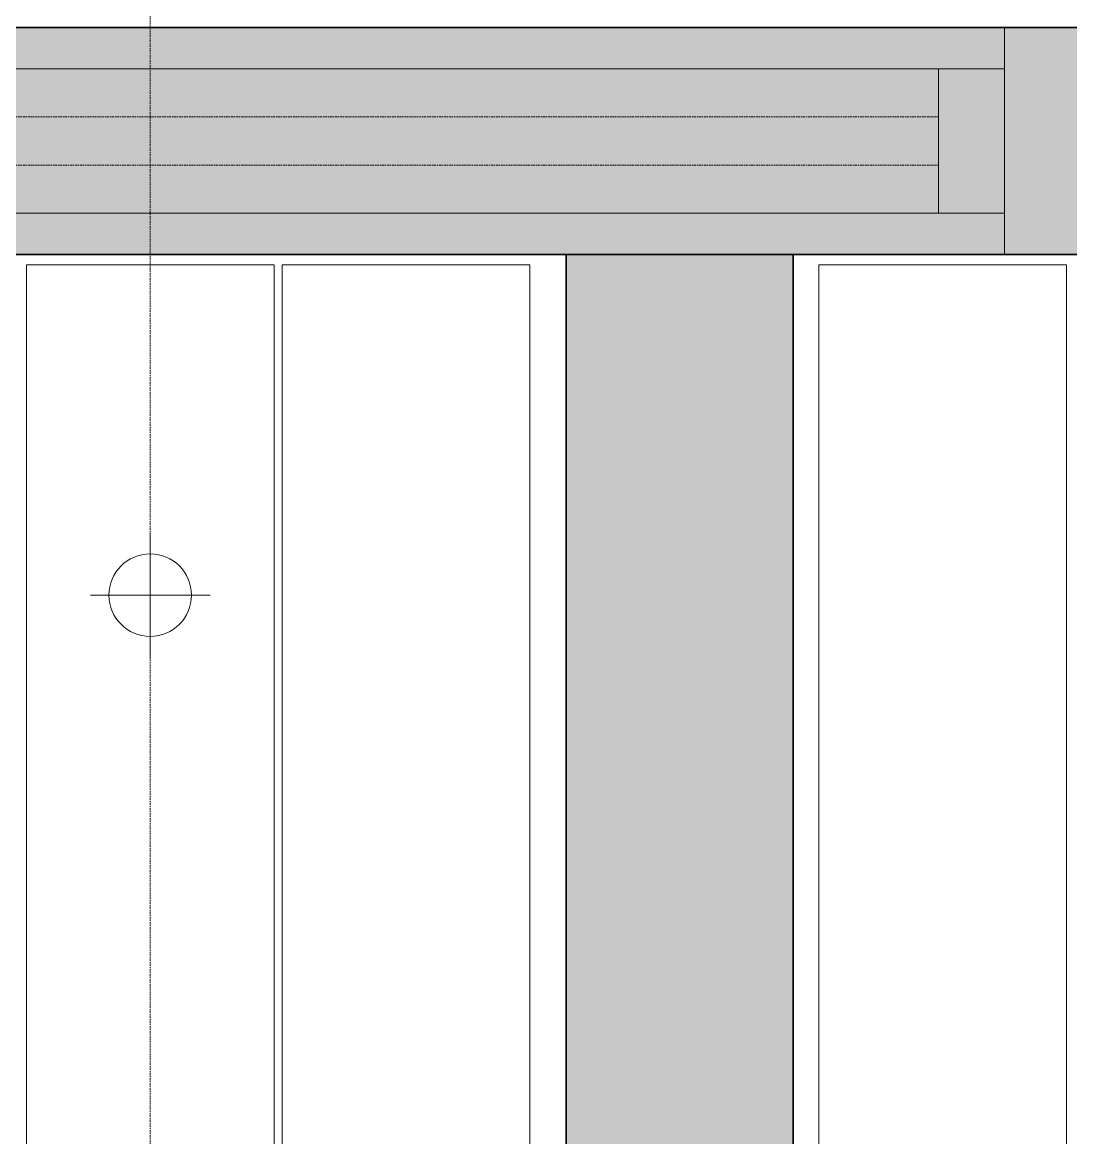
# Model space of a CAD drawing. Header units: millimetres. Extents: x -794326 to -715748, y -17796 to 22353.
# Drawn here: x -744198 to -742928, y 5904 to 7255 of the extents above; entities that cross this region are included whole.
import ezdxf

# ---------------------------------------------------------------- set-up
doc = ezdxf.new("R2010")
doc.units = ezdxf.units.MM
doc.linetypes.add('DPA_Hidden 50', pattern=[3, 2, -1])
for name, color, linetype, lineweight in [('A-CLNG', 2, 'Continuous', 9), ('A-DETL', 1, 'Continuous', 70), ('A-DETL-GENF', 2, 'Continuous', 35), ('A-GLAZ-CURT', 2, 'Continuous', 9), ('A-GLAZ-CWMG', 2, 'Continuous', 35), ('E-LITE-EQPM', 2, 'Continuous', 35)]:
    doc.layers.add(name, color=color, linetype=linetype, lineweight=lineweight)

# ---------------------------------------------------------------- blocks, each defined once
blk = doc.blocks.new('Rectangular Mullion - 200mm Square-13922848-4282-01 ENLARGED LOWER PLATFORM LEVEL - REFLECTED CEILING PLAN - SHEET 3')
at = {"layer": 'A-GLAZ-CWMG'}
blk.add_hatch(color=256, dxfattribs=at).paths.add_polyline_path([(-741214.2, 4774), (-738889.7, 4774), (-738889.7, 5049), (-741214.2, 5049)])
for p, q in [((-741214.2, 5049), (-738889.7, 5049)), ((-741214.2, 5049), (-738889.7, 5049)), ((-738889.7, 4774), (-741214.2, 4774)), ((-741214.2, 4774), (-738889.7, 4774))]:
    blk.add_line(p, q, dxfattribs=at)
blk = doc.blocks.new('Rectangular Mullion - 200mm Square-13922850-4282-01 ENLARGED LOWER PLATFORM LEVEL - REFLECTED CEILING PLAN - SHEET 3')
at = {"layer": 'A-GLAZ-CWMG'}
blk.add_hatch(color=256, dxfattribs=at).paths.add_polyline_path([(-741214.2, 6974), (-741214.2, 7249), (-743401.2, 7249), (-743401.2, 6974), (-742698.8, 6974)])
for p, q in [((-743401.2, 7249), (-741214.2, 7249)), ((-741214.2, 7249), (-743401.2, 7249)), ((-741214.2, 6974), (-743401.2, 6974)), ((-741214.2, 6974), (-743401.2, 6974))]:
    blk.add_line(p, q, dxfattribs=at)
blk = doc.blocks.new('Rectangular Mullion - 200mm Square-13922672-4282-01 ENLARGED LOWER PLATFORM LEVEL - REFLECTED CEILING PLAN - SHEET 3')
at = {"layer": 'A-GLAZ-CWMG'}
blk.add_hatch(color=256, dxfattribs=at).paths.add_polyline_path([(-743263.7, 5049), (-743263.7, 6974), (-743538.7, 6974), (-743538.7, 5049)])
for p, q in [((-743263.7, 6974), (-743538.7, 6974)), ((-743538.7, 6974), (-743263.7, 6974)), ((-743538.7, 5049), (-743538.7, 6974)), ((-743538.7, 5049), (-743538.7, 6974)), ((-743263.7, 6974), (-743263.7, 5049)), ((-743263.7, 5049), (-743263.7, 6974)), ((-743263.7, 5049), (-743538.7, 5049)), ((-743538.7, 5049), (-743263.7, 5049))]:
    blk.add_line(p, q, dxfattribs=at)
blk = doc.blocks.new('LGF_DL_SAA_LowPower_DL1a1 - LGF_DL_SAA_LowPower_DL1a-12437659-4282-01 ENLARGED LOWER PLATFORM LEVEL - REFLECTED CEILING PLAN - SHEET 3')
at = {"layer": 'A-DETL-GENF', "lineweight": 9}
for p, q in [((0, 75), (0, -75)), ((72.5, 0), (-72.5, 0))]:
    blk.add_line(p, q, dxfattribs=at)
blk.add_circle((0, 0), 50, dxfattribs=at)
blk = doc.blocks.new('DPA_CP_Metal Ceiling Air Supply1 - Linear Diffuser Air Supply-V43-4282-01 ENLARGED LOWER PLATFORM LEVEL - REFLECTED CEILING PLAN - SHEET 3')
at = {"layer": 'A-GLAZ-CURT'}
for p, q in [((-744607.7, 7249), (-743007.7, 7249)), ((-744607.7, 7249), (-743007.7, 7249)), ((-744607.7, 7249), (-743007.7, 7249)), ((-743007.7, 6974), (-743007.7, 7249)), ((-743007.7, 7249), (-743007.7, 6974)), ((-743007.7, 7199), (-744607.7, 7199)), ((-743087.7, 7199), (-743087.7, 7024)), ((-743007.7, 7024), (-744607.7, 7024)), ((-744607.7, 6974), (-743007.7, 6974)), ((-743007.7, 6974), (-744607.7, 6974)), ((-743007.7, 6974), (-744607.7, 6974))]:
    blk.add_line(p, q, dxfattribs=at)
at = {"layer": 'A-GLAZ-CURT', "linetype": 'DPA_Hidden 50'}
for p, q in [((-743087.7, 7140.7), (-744527.7, 7140.7)), ((-743087.7, 7082.4), (-744527.7, 7082.4))]:
    blk.add_line(p, q, dxfattribs=at)

msp = doc.modelspace()

# ---------------------------------------------------------------- linework, layer by layer
at = {"layer": 'A-CLNG'}
for p, q in [((-743892.7, 6961.5), (-744192.7, 6961.5)), ((-744192.7, 6961.5), (-744192.7, 5061.5)), ((-744192.7, 5061.5), (-744192.7, 6961.5)), ((-744192.7, 6961.5), (-743892.7, 6961.5)), ((-743892.7, 5061.5), (-743892.7, 6961.5)), ((-743892.7, 6961.5), (-743892.7, 5061.5)), ((-743582.7, 6961.5), (-743882.7, 6961.5)), ((-743882.7, 6961.5), (-743882.7, 5061.5)), ((-743882.7, 5061.5), (-743882.7, 6961.5)), ((-743882.7, 6961.5), (-743582.7, 6961.5)), ((-743582.7, 5061.5), (-743582.7, 6961.5)), ((-743582.7, 6961.5), (-743582.7, 5061.5)), ((-742932.7, 6961.5), (-743232.7, 6961.5)), ((-743232.7, 6961.5), (-743232.7, 5061.5)), ((-743232.7, 5061.5), (-743232.7, 6961.5)), ((-743232.7, 6961.5), (-742932.7, 6961.5)), ((-742932.7, 5061.5), (-742932.7, 6961.5)), ((-742932.7, 6961.5), (-742932.7, 5061.5))]:
    msp.add_line(p, q, dxfattribs=at)
at = {"layer": 'A-DETL', "color": 55, "linetype": 'DPA_Hidden 50', "lineweight": 9}
msp.add_line((-744042.7, 5461.5), (-744042.7, 14661.5), dxfattribs=at)

# ---------------------------------------------------------------- block references
at = {"layer": 'A-GLAZ-CURT'}
msp.add_blockref('DPA_CP_Metal Ceiling Air Supply1 - Linear Diffuser Air Supply-V43-4282-01 ENLARGED LOWER PLATFORM LEVEL - REFLECTED CEILING PLAN - SHEET 3', (0, 0), dxfattribs=at)
at = {"layer": 'A-GLAZ-CWMG', "rotation": 180}
msp.add_blockref('Rectangular Mullion - 200mm Square-13922848-4282-01 ENLARGED LOWER PLATFORM LEVEL - REFLECTED CEILING PLAN - SHEET 3', (-1484615.3, 12023), dxfattribs=at)
at = {"layer": 'A-GLAZ-CWMG'}
for name in ['Rectangular Mullion - 200mm Square-13922850-4282-01 ENLARGED LOWER PLATFORM LEVEL - REFLECTED CEILING PLAN - SHEET 3', 'Rectangular Mullion - 200mm Square-13922672-4282-01 ENLARGED LOWER PLATFORM LEVEL - REFLECTED CEILING PLAN - SHEET 3']:
    msp.add_blockref(name, (0, 0), dxfattribs=at)
at = {"layer": 'E-LITE-EQPM', "rotation": 359.9999881697653}
msp.add_blockref('LGF_DL_SAA_LowPower_DL1a1 - LGF_DL_SAA_LowPower_DL1a-12437659-4282-01 ENLARGED LOWER PLATFORM LEVEL - REFLECTED CEILING PLAN - SHEET 3', (-744042.7, 6561.5), dxfattribs=at)

doc.saveas('drawing.dxf')
